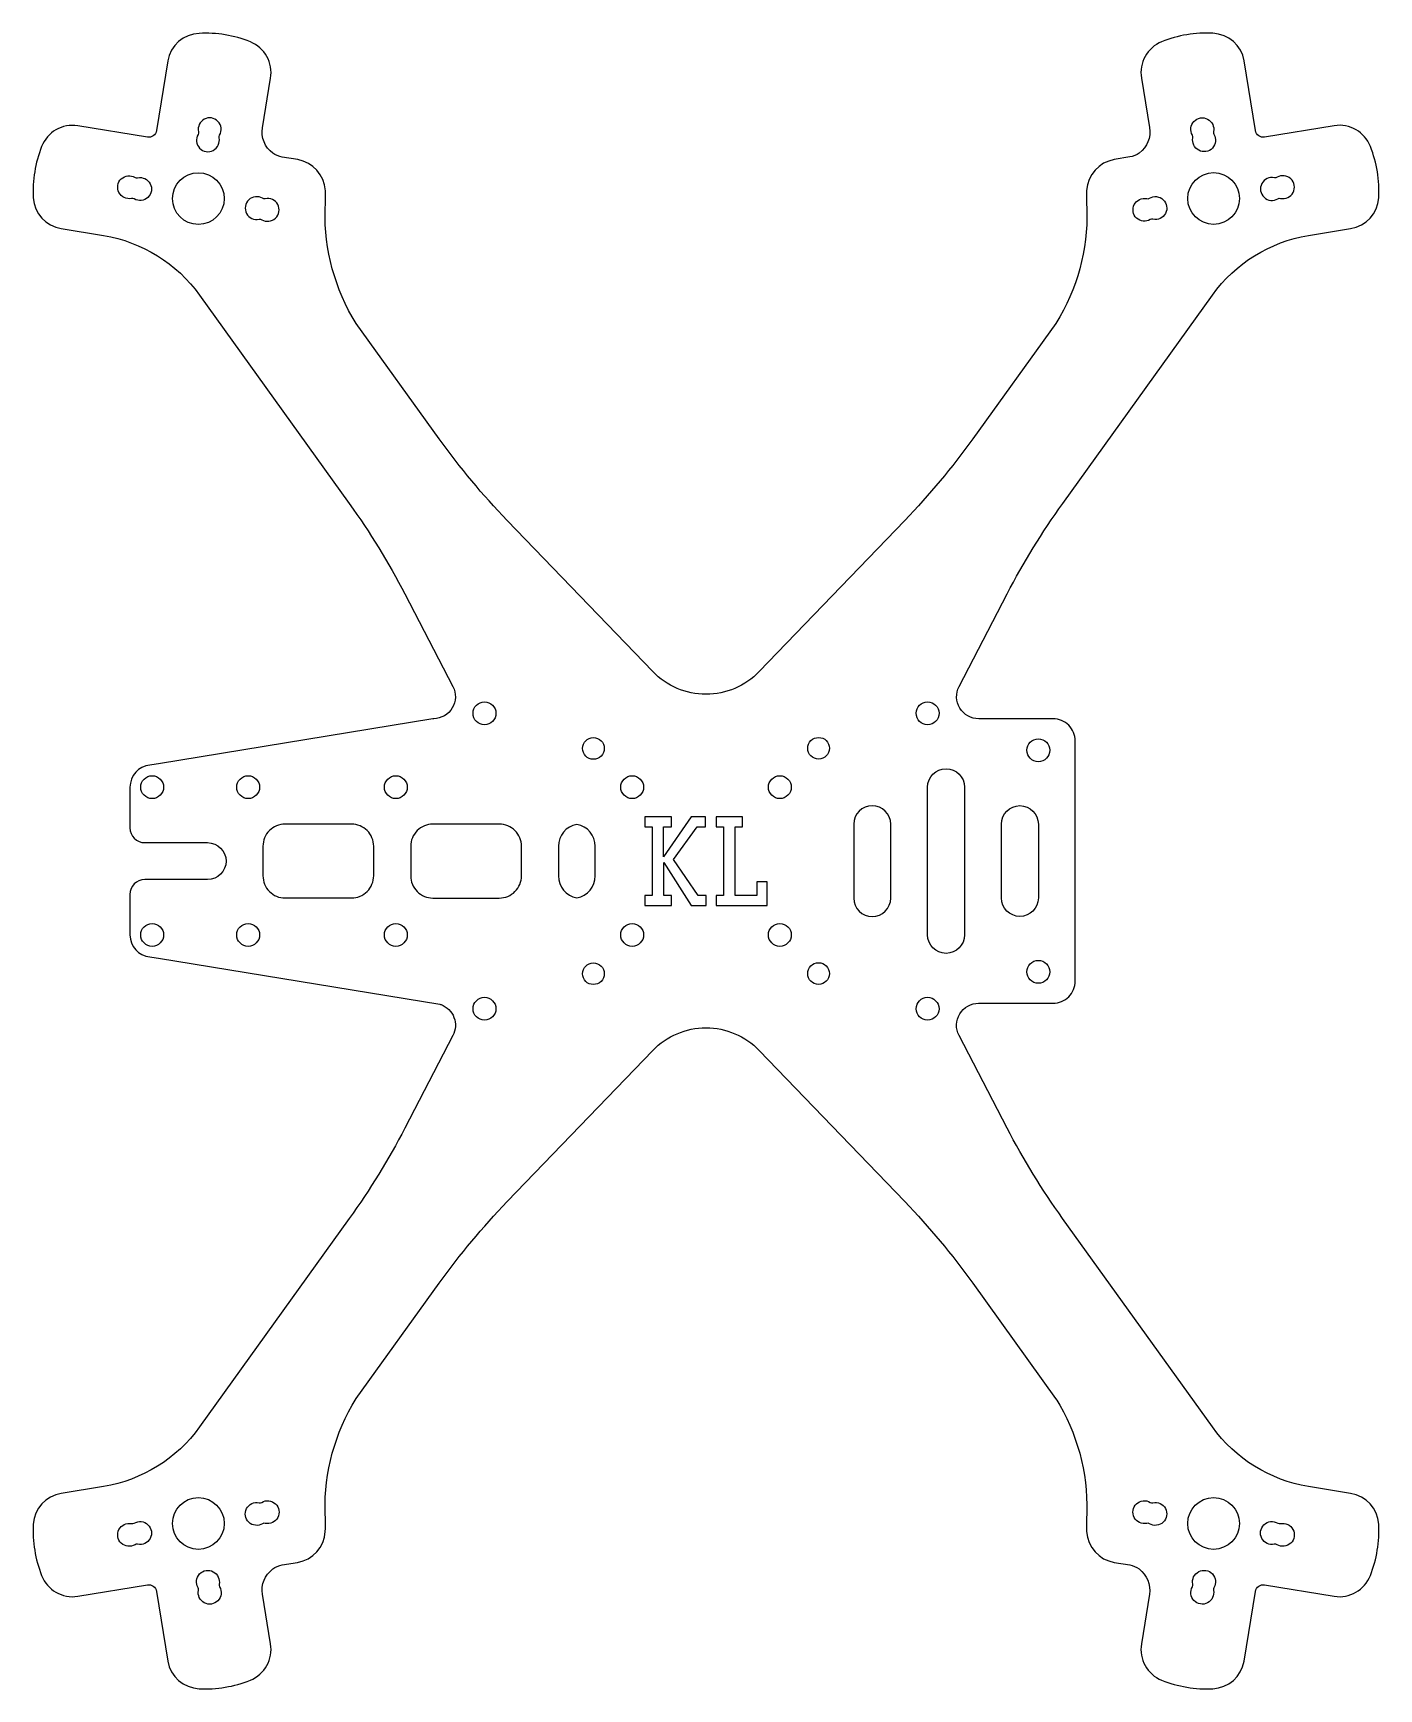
# Model space of a CAD drawing. Header units: millimetres. Extents: x -91 to 91, y -112 to 112.
import ezdxf

# ---------------------------------------------------------------- set-up
doc = ezdxf.new("R2010")
doc.units = ezdxf.units.MM
doc.layers.get('0').update_dxf_attribs({"linetype": 'CONTINUOUS'})

msp = doc.modelspace()

# ---------------------------------------------------------------- linework, layer by layer
for points in [[(81.57, -84.67, -0.198779), (68.57, -76.6), (48.28, -48.37, -0.035936), (40.76, -36.14), (34.25, -23.62, -0.56271), (36.91, -19.24), (46.99, -19.24, 0.414214), (49.99, -16.24), (49.99, 16.26, 0.414214), (46.99, 19.26), (36.92, 19.26, -0.562715), (34.26, 23.65), (40.77, 36.18, -0.035933), (48.29, 48.4), (68.57, 76.63, -0.198779), (81.57, 84.7), (87.28, 85.63, 0.351951), (91.08, 89.8, 0.107776), (89.96, 96.74, 0.35293), (85.06, 99.56), (75.63, 98.01, -0.414413), (74.4, 98.9), (72.86, 108.33, 0.35293), (68.63, 112.07, 0.107776), (61.69, 110.92, 0.351951), (58.95, 105.99), (60.05, 99.29, -0.2819), (58.65, 95.86, -0.117371), (57.37, 95.32), (55.28, 94.97, 0.351639), (51.53, 90.77, 0.023925), (51.53, 89.19, -0.144983), (47.91, 73.68, -0.0265), (47.34, 72.78), (36.11, 57.16, -0.035936), (26.91, 46.13), (7.19, 25.65, -0.425171), (-7.22, 25.65), (-26.94, 46.12, -0.035936), (-36.13, 57.15), (-47.36, 72.78, -0.0265), (-47.93, 73.67, -0.144983), (-51.55, 89.18, 0.023925), (-51.55, 90.76, 0.351639), (-55.3, 94.96), (-57.39, 95.31, -0.117371), (-58.67, 95.85, -0.2819), (-60.07, 99.28), (-58.98, 105.98, 0.351951), (-61.71, 110.91, 0.107776), (-68.65, 112.06, 0.35293), (-72.88, 108.32), (-74.42, 98.89, -0.414413), (-75.66, 98), (-85.08, 99.55, 0.35293), (-89.98, 96.73, 0.107776), (-91.1, 89.79, 0.351951), (-87.31, 85.63), (-81.59, 84.69, -0.198779), (-68.59, 76.62), (-48.31, 48.39, -0.035933), (-40.79, 36.17), (-34.28, 23.65, -0.555548), (-36.88, 19.27, 0.035237), (-37.02, 19.25), (-74.16, 13.15, -0.01468), (-75.32, 13, 0.384066), (-78.01, 10.01), (-78.01, 4.5, 0.414214), (-76.01, 2.5), (-67.5, 2.5, -1), (-67.5, -2.5), (-76.01, -2.5, 0.414213), (-78.01, -4.5), (-78.01, -9.99, 0.384068), (-75.32, -12.97, -0.014679), (-74.16, -13.13), (-36.07, -19.38, -0.049892), (-35.88, -19.43, -0.448995), (-34.28, -23.62), (-40.79, -36.15, -0.035936), (-48.31, -48.38), (-68.59, -76.6, -0.198779), (-81.59, -84.67), (-87.31, -85.61, 0.351951), (-91.1, -89.77, 0.107776), (-89.98, -96.71, 0.35293), (-85.08, -99.53), (-75.66, -97.98, -0.414413), (-74.42, -98.87), (-72.88, -108.3, 0.35293), (-68.65, -112.04, 0.107776), (-61.71, -110.89, 0.351951), (-58.98, -105.96), (-60.07, -99.26, -0.2819), (-58.67, -95.83, -0.117371), (-57.39, -95.29), (-55.31, -94.94, 0.351639), (-51.56, -90.74, 0.023925), (-51.55, -89.16, -0.144983), (-47.93, -73.65, -0.0265), (-47.36, -72.76), (-36.13, -57.13, -0.035933), (-26.94, -46.1), (-7.21, -25.63, -0.42518), (7.19, -25.63), (26.91, -46.1, -0.035933), (36.1, -57.13), (47.33, -72.75, -0.0265), (47.9, -73.65, -0.144983), (51.52, -89.16, 0.023925), (51.53, -90.74, 0.351639), (55.28, -94.94), (57.36, -95.29, -0.117371), (58.64, -95.83, -0.2819), (60.04, -99.26), (58.95, -105.96, 0.351951), (61.69, -110.89, 0.107776), (68.62, -112.04, 0.35293), (72.85, -108.3), (74.39, -98.87, -0.414413), (75.63, -97.98), (85.06, -99.53, 0.35293), (89.95, -96.71, 0.107776), (91.08, -89.77, 0.351951), (87.28, -85.6)], [(-65.94, 97.92, -0.189495), (-65.88, 98.28, 1.467599), (-68.73, 98.74, -0.189495), (-68.79, 98.38, 1.467599)], [(65.86, 98.28, -1.467599), (68.71, 98.75, 0.189495), (68.77, 98.39, -1.467599), (65.92, 97.92, 0.189495)], [(-77.8, 89.71, -1.467599), (-77.33, 92.56, 0.189495), (-76.97, 92.5, -1.467599), (-77.44, 89.65, 0.189495)], [(77.31, 92.57, -0.189495), (76.95, 92.51, 1.467599), (77.42, 89.66, -0.189495), (77.78, 89.72, 1.467599)], [(-59.7, 89.67, -0.189495), (-60.06, 89.73, 1.467599), (-60.53, 86.89, -0.189495), (-60.17, 86.83, 1.467599)], [(60.15, 86.84, -1.467599), (59.68, 89.68, 0.189495), (60.04, 89.74, -1.467599), (60.51, 86.89, 0.189495)], [(29.99, 10.01, -1), (34.99, 10.01), (34.99, -9.99, -1), (29.99, -9.99)], [(25, -5), (25, 5, 1), (20, 5), (20, -5, 1)], [(39.99, 5.01, -1), (44.99, 5.01), (44.99, -4.99, -1), (39.99, -4.99)], [(-48.01, 5.01), (-57.01, 5.01, 0.414214), (-60.01, 2.01), (-60.01, -1.99, 0.414214), (-57.01, -4.99), (-48.01, -4.99, 0.414214), (-45.01, -1.99), (-45.01, 2.01, 0.414214)], [(-28, 5), (-37, 5, 0.414214), (-40, 2), (-40, -2, 0.414214), (-37, -5), (-28, -5, 0.414214), (-25, -2), (-25, 2, 0.414214)], [(-15, -2), (-15, 2, 0.365977), (-17.5, 4.96, 0.365977), (-20, 2), (-20, -2, 0.365977), (-17.5, -4.96, 0.365977)], [(-60.17, -86.81, -1.467599), (-59.7, -89.65, 0.189495), (-60.06, -89.71, -1.467599), (-60.53, -86.87, 0.189495)], [(59.67, -89.65, -1.467599), (60.14, -86.81, 0.189495), (60.5, -86.86, -1.467599), (60.04, -89.71, 0.189495)], [(-77.44, -89.63, -1.467599), (-76.97, -92.48, 0.189495), (-77.33, -92.54, -1.467599), (-77.8, -89.69, 0.189495)], [(76.94, -92.48, -1.467599), (77.41, -89.63, 0.189495), (77.77, -89.69, -1.467599), (77.31, -92.54, 0.189495)], [(-68.79, -98.36, -1.467599), (-65.94, -97.9, 0.189495), (-65.88, -98.26, -1.467599), (-68.73, -98.72, 0.189495)], [(65.91, -97.89, -1.467599), (68.76, -98.36, 0.189495), (68.7, -98.72, -1.467599), (65.86, -98.25, 0.189495)]]:
    msp.add_lwpolyline(points, format="xyb", close=True)
for points in [[(-0.01, -6), (-0.01, -4.64), (-1.08, -4.64), (-4.39, 0.23), (-1.22, 4.63), (-0.1, 4.63), (-0.1, 6), (-2.03, 6), (-5.76, 0.6), (-5.76, 4.63), (-4.68, 4.63), (-4.68, 6), (-8.28, 6), (-8.28, 4.63), (-7.29, 4.63), (-7.29, -4.64), (-8.28, -4.64), (-8.28, -6), (-4.68, -6), (-4.68, -4.64), (-5.7, -4.64), (-5.7, -0.18), (-2.03, -6)], [(2.34, -4.64), (1.36, -4.64), (1.36, -6), (8.27, -6), (8.27, -2.81), (6.89, -2.81), (6.89, -4.64), (3.93, -4.64), (3.93, 4.63), (4.95, 4.63), (4.95, 6), (1.36, 6), (1.36, 4.63), (2.34, 4.63)]]:
    msp.add_lwpolyline(points, close=True)
for centre, radius in [((-68.75, 89.69), 3.5), ((68.73, 89.7), 3.5), ((-30.01, 20.01), 1.55), ((29.99, 20.01), 1.55), ((-15.26, 15.26), 1.47), ((15.24, 15.27), 1.47), ((44.99, 15.01), 1.55), ((-75.01, 10.01), 1.55), ((-62.01, 10.01), 1.55), ((-42.01, 10.01), 1.55), ((-10.01, 10.01), 1.55), ((9.99, 10.01), 1.55), ((-75.01, -9.99), 1.55), ((-62.01, -9.99), 1.55), ((-42.01, -9.99), 1.55), ((-10.01, -9.99), 1.55), ((9.99, -9.99), 1.55), ((44.99, -14.99), 1.55), ((-15.26, -15.24), 1.47), ((15.23, -15.23), 1.47), ((-30.01, -19.99), 1.55), ((29.99, -19.99), 1.55), ((-68.75, -89.67), 3.5), ((68.72, -89.67), 3.5)]:
    msp.add_circle(centre, radius)

doc.saveas('drawing.dxf')
